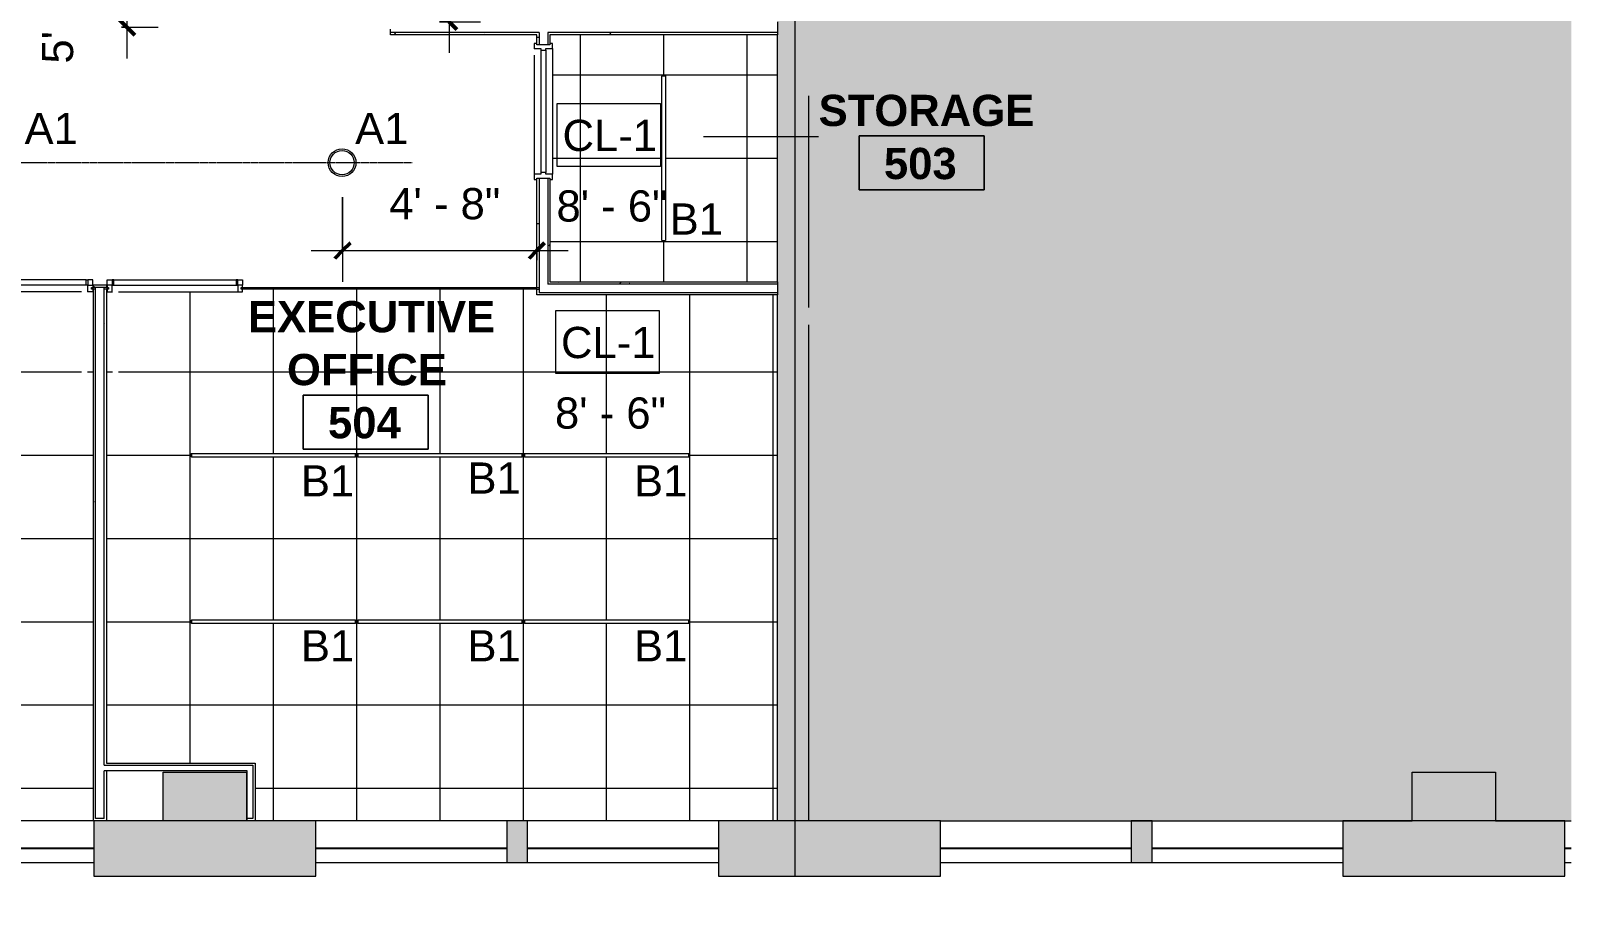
# Model space of a CAD drawing. Header units: inches. Extents: x -60 to 1865, y -31 to 1094.
# Drawn here: x 1420.8 to 1864.8, y 0 to 255.2 of the extents above; entities that cross this region are included whole.
import ezdxf

# ---------------------------------------------------------------- set-up
doc = ezdxf.new("R2010")
doc.units = ezdxf.units.IN
doc.header["$MEASUREMENT"] = 0
doc.linetypes.add('Center 1_16_', pattern=[0.15625, 0.0625, -0.03125, 0.03125, -0.03125])
for name, color, linetype, lineweight in [('_DEMISING WALLS', 7, 'Continuous', 9), ('A-ANNO-DIMS', 211, 'Continuous', 9), ('A-ANNO-DIMS-96', 211, 'Continuous', 9), ('A-AREA-IDEN', 2, 'Continuous', 9), ('A-CLNG', 13, 'Continuous', 13), ('A-CLNG-IDEN', 151, 'Continuous', 9), ('A-CLNG-PATT', 13, 'Continuous', 13), ('A-DETL', 90, 'Continuous', 9), ('A-DETL-GENF', 92, 'Continuous', 9), ('A-DOOR', 31, 'Continuous', 13), ('A-WALL', 113, 'Continuous', 13), ('A-WALL-PATT', 111, 'Continuous', 13), ('E-LITE-EQPM', 33, 'Continuous', 9), ('E-LITE-EQPM-IDEN', 33, 'Continuous', 9), ('I-WALL', 2, 'Continuous', 13), ('S-COLS', 52, 'Continuous', 13), ('Victor Bldg - 5th Floor_LINK_dwg', 8, 'Continuous', 9), ('WINDOWS', 7, 'Continuous', 9), ('WINDOWS SILL', 7, 'Continuous', 9)]:
    doc.layers.add(name, color=color, linetype=linetype, lineweight=lineweight)
doc.styles.add('Arial', font='arial.ttf', dxfattribs={"height": 9})
doc.styles.add('Swis721 Lt BT', font='swissl.ttf', dxfattribs={"height": 9})
doc.styles.add('Swis721 Lt BT_B', font='', dxfattribs={"height": 9})
doc.styles.get('Swis721 Lt BT_B').set_extended_font_data('Swis721 Lt BT', bold=True)
doc.dimstyles.new('OTJ_-_3_32__Linear__1_2__Tolerance_1', dxfattribs={"dimscale": 12, "dimtxt": 9.497835, "dimasz": 0.375, "dimexe": 0.75, "dimexo": 0.5, "dimgap": 0.5, "dimtad": 1, "dimdec": 1, "dimrnd": 0.5, "dimzin": 3, "dimdsep": 46, "dimlunit": 4, "dimtxsty": 'Swis721 Lt BT', "dimblk1": 'OBLIQUE', "dimblk2": 'OBLIQUE', "dimsah": 1, "dimcen": 0.09, "dimdle": 0.75, "dimazin": 0, "dimtfac": 1, "dimtdec": 4, "dimtix": 1, "dimtmove": 1, "dimatfit": 3, "dimfxl": 1, "dimtvp": 1, "dimfrac": 2, "dimtolj": 1, "dimtzin": 0, "dimarcsym": 2})
doc.dimstyles.new('OTJ_-_3_32__Linear__1_2__Tolerance_2', dxfattribs={"dimscale": 12, "dimtxt": 9.497835, "dimasz": 0.375, "dimexe": 0.75, "dimexo": 0.5, "dimgap": 0.5, "dimtad": 1, "dimdec": 1, "dimrnd": 0.5, "dimzin": 3, "dimdsep": 46, "dimlunit": 4, "dimtxsty": 'Swis721 Lt BT', "dimblk1": 'OBLIQUE', "dimblk2": 'OBLIQUE', "dimsah": 1, "dimcen": 0.09, "dimdle": 0.75, "dimazin": 0, "dimtfac": 1, "dimtdec": 4, "dimtix": 1, "dimtmove": 2, "dimatfit": 3, "dimfxl": 1, "dimtvp": 1, "dimfrac": 2, "dimtolj": 1, "dimtzin": 0, "dimarcsym": 2})
doc.dimstyles.new('OTJ_-_3_32__Linear__1_8__Tolerance', dxfattribs={"dimscale": 12, "dimtxt": 9.497835, "dimasz": 0.375, "dimexe": 0.75, "dimexo": 0.5, "dimgap": 0.5, "dimtad": 1, "dimdec": 3, "dimrnd": 0.125, "dimzin": 3, "dimdsep": 46, "dimlunit": 4, "dimtxsty": 'Swis721 Lt BT', "dimblk1": 'OBLIQUE', "dimblk2": 'OBLIQUE', "dimsah": 1, "dimcen": 0.09, "dimdle": 0.75, "dimazin": 0, "dimtfac": 1, "dimtdec": 4, "dimtix": 1, "dimtmove": 0, "dimatfit": 3, "dimfxl": 1, "dimtvp": 1, "dimtfill": 1, "dimfrac": 2, "dimtolj": 1, "dimtzin": 0, "dimarcsym": 2})
pattern_1 = [(0, (0, 0), (30.72, 7.68), [1.267, -21.773, 1.267, -21.773, -122.88]), (0, (0, 0), (30.72, 7.68), [-46.08, 1.267, -44.813, 1.267, -21.773, -53.76]), (0, (0, 0), (30.72, 7.68), [-115.2, 1.267, -14.093, 1.267, -37.133]), (120, (11.52, 3.84), (-22.011075, 22.7643), [1.267, -21.773, 1.267, -21.773, -122.88]), (120, (11.52, 3.84), (-22.011075, 22.7643), [-46.08, 1.267, -44.813, 1.267, -21.773, -53.76]), (120, (11.52, 3.84), (-22.011075, 22.7643), [-115.2, 1.267, -14.093, 1.267, -37.133]), (240, (15.36, 19.2), (-8.708925, -30.4443), [1.267, -21.773, 1.267, -21.773, -122.88]), (240, (15.36, 19.2), (-8.708925, -30.4443), [-46.08, 1.267, -44.813, 1.267, -21.773, -53.76]), (240, (15.36, 19.2), (-8.708925, -30.4443), [-115.2, 1.267, -14.093, 1.267, -37.133])]

# ---------------------------------------------------------------- blocks, each defined once
blk = doc.blocks.new('Concrete-Rectangular-Column - 24_ X 24_-V3-REFLECTED CEILING PLAN')
at = {"layer": 'S-COLS', "lineweight": 9}
blk.add_hatch(color=7, dxfattribs=at).paths.add_polyline_path([(12, -2), (12, 12), (-12, 12), (-12, -2)], flags=0)
at = {"layer": 'S-COLS', "color": 8, "lineweight": 20}
for p, q in [((-12, 12), (12, 12)), ((-12, -2), (-12, 12)), ((12, 12), (12, -2))]:
    blk.add_line(p, q, dxfattribs=at)
blk = doc.blocks.new('L-PENDANT_FOCAL POINT 3_5 CYLINDER - L-PENDANT_FOCAL POINT 3_5 CYLINDER-7826649-REFLECTED CEILING PLAN')
at = {"layer": 'E-LITE-EQPM'}
for radius in [4, 3.5]:
    blk.add_circle((-0.125, 0), radius, dxfattribs=at)
blk = doc.blocks.new('Victor Bldg - 5th Floor_LINK_dwg-6972324-REFLECTED CEILING PLAN')
at = {"layer": '_DEMISING WALLS'}
for p, q in [((1645, 236.5), (1645, 175.5)), ((1645, 170.5), (1645, 27.5))]:
    blk.add_line(p, q, dxfattribs=at)
at = {"layer": 'WINDOWS'}
for p, q in [((1384, 19.75), (1439, 19.75)), ((1384, 19.5), (1439, 19.5)), ((1503, 19.75), (1558, 19.75)), ((1503, 19.5), (1558, 19.5)), ((1564, 19.75), (1619, 19.75)), ((1564, 19.5), (1619, 19.5)), ((1683, 19.75), (1738, 19.75)), ((1683, 19.5), (1738, 19.5)), ((1744, 19.75), (1799, 19.75)), ((1744, 19.5), (1799, 19.5)), ((1863, 19.75), (1864.79, 19.75)), ((1863, 19.5), (1864.79, 19.5))]:
    blk.add_line(p, q, dxfattribs=at)
at = {"layer": 'WINDOWS SILL'}
for p, q in [((1683, 27.5), (1738, 27.5)), ((1744, 27.5), (1799, 27.5)), ((1863, 27.5), (1864.79, 27.5)), ((1384, 15.5), (1439, 15.5)), ((1503, 15.5), (1558, 15.5)), ((1564, 15.5), (1619, 15.5)), ((1683, 15.5), (1738, 15.5)), ((1744, 15.5), (1799, 15.5)), ((1863, 15.5), (1864.79, 15.5))]:
    blk.add_line(p, q, dxfattribs=at)
blk = doc.blocks.new('Lighting fixture TBLS-HX-4-15-B-U-W - TBLS-HX-4-24-7815314-REFLECTED CEILING PLAN')
at = {"layer": 'E-LITE-EQPM'}
for p, q in [((-0.54, 23.67), (0.54, 23.67)), ((-0.54, 23.67), (-0.54, -23.67)), ((-0.47, 23.75), (0.47, 23.75)), ((-0.47, 23.75), (-0.47, 23.67)), ((0.47, 23.67), (0.47, 23.75)), ((0.54, -23.67), (0.54, 23.67)), ((0.54, -23.67), (-0.54, -23.67)), ((-0.47, -23.67), (-0.47, -23.75)), ((0.47, -23.75), (-0.47, -23.75)), ((0.47, -23.75), (0.47, -23.67))]:
    blk.add_line(p, q, dxfattribs=at)
blk = doc.blocks.new('Lighting fixture TBLS-HX-4-15-B-U-W - TBLS-HX-4-24-V6-REFLECTED CEILING PLAN')
at = {"layer": 'E-LITE-EQPM'}
for p, q in [((-0.54, 23.67), (0.54, 23.67)), ((-0.54, 23.67), (-0.54, -23.67)), ((-0.47, 23.75), (0.47, 23.75)), ((-0.47, 23.75), (-0.47, 23.67)), ((0.47, 23.67), (0.47, 23.75)), ((0.54, -23.67), (0.54, 23.67)), ((0.54, -23.67), (-0.54, -23.67)), ((-0.47, -23.67), (-0.47, -23.75)), ((0.47, -23.75), (-0.47, -23.75)), ((0.47, -23.75), (0.47, -23.71))]:
    blk.add_line(p, q, dxfattribs=at)
blk = doc.blocks.new('Door - Single - Full Lite-8204732-REFLECTED CEILING PLAN')
at = {"layer": 'A-DOOR', "lineweight": 9}
for p, q in [((-15.51, 0.87), (-15.51, 2.33)), ((-15.51, 2.33), (-14.13, 2.33)), ((-14.13, 0.87), (-15.51, 0.87)), ((-15.51, 0.87), (-15.51, 0.16)), ((-14.13, 2.33), (-14.13, 0.87)), ((-13.63, 2.33), (-14.13, 2.33)), ((-14.13, 0.83), (-13.63, 0.83)), ((-14.13, -1.05), (-14.13, 0.83)), ((-13.63, 2.33), (21.62, 2.33)), ((-13.63, 0.83), (-13.63, 2.33)), ((-13.63, 0.83), (21.62, 0.83)), ((21.62, 2.33), (21.62, 0.83)), ((22.12, 2.33), (21.62, 2.33)), ((21.62, 0.83), (22.12, 0.83)), ((22.12, 2.33), (23.49, 2.33)), ((22.12, 0.87), (22.12, 2.33)), ((23.49, 0.87), (22.12, 0.87)), ((22.12, 0.83), (22.12, -1.05)), ((23.49, 2.33), (23.49, 0.87)), ((23.49, 0.16), (23.49, 0.87)), ((-15.51, -0.34), (-15.51, -1.05)), ((-15.51, -1.05), (-14.13, -1.05)), ((-14.13, -1.05), (-14.01, -1.05)), ((-12.26, -1.05), (22.12, -1.05)), ((22.12, -1.05), (23.49, -1.05)), ((23.49, -1.05), (23.49, -0.34))]:
    blk.add_line(p, q, dxfattribs=at)
blk = doc.blocks.new('Door - Single - Full Lite-8204734-REFLECTED CEILING PLAN')
at = {"layer": 'A-DOOR', "lineweight": 9}
for p, q in [((-15.51, 0.34), (-15.51, 1.05)), ((-15.51, 1.05), (-14.13, 1.05)), ((-14.13, 1.05), (-14.01, 1.05)), ((-14.13, 1.05), (-14.13, -0.83)), ((-12.26, 1.05), (22.12, 1.05)), ((22.12, -0.83), (22.12, 1.05)), ((22.12, 1.05), (23.49, 1.05)), ((23.49, 1.05), (23.49, 0.34)), ((-15.51, -0.87), (-15.51, -0.16)), ((-15.51, -0.87), (-15.51, -2.33)), ((-14.13, -0.87), (-15.51, -0.87)), ((-15.51, -2.33), (-14.13, -2.33)), ((-14.13, -0.83), (-13.63, -0.83)), ((-14.13, -2.33), (-14.13, -0.87)), ((-13.63, -2.33), (-14.13, -2.33)), ((-13.63, -0.83), (21.62, -0.83)), ((-13.63, -0.83), (-13.63, -2.33)), ((-13.63, -2.33), (21.62, -2.33)), ((21.62, -2.33), (21.62, -0.83)), ((21.62, -0.83), (22.12, -0.83)), ((22.12, -2.33), (21.62, -2.33)), ((23.49, -0.87), (22.12, -0.87)), ((22.12, -0.87), (22.12, -2.33)), ((22.12, -2.33), (23.49, -2.33)), ((23.49, -0.16), (23.49, -0.87)), ((23.49, -2.33), (23.49, -0.87))]:
    blk.add_line(p, q, dxfattribs=at)
blk = doc.blocks.new('Door - Single - Solid Door - W_ LOUVER-8174452-REFLECTED CEILING PLAN')
at = {"layer": 'A-DOOR', "lineweight": 9}
for p, q in [((-14.13, 2.54), (-15.63, 2.54)), ((-15.63, 2.54), (-15.63, 1.79)), ((-14.13, 2.54), (22.12, 2.54)), ((-14.13, 0.66), (-14.13, 2.54)), ((-13.63, 0.66), (-14.13, 0.66)), ((-13.63, 0.66), (21.62, 0.66)), ((-13.63, -0.84), (-13.63, 0.66)), ((21.62, 0.66), (21.62, -0.84)), ((22.12, 0.66), (21.62, 0.66)), ((22.12, 2.54), (22.12, 0.66)), ((23.62, 2.54), (22.12, 2.54)), ((23.62, 1.79), (23.62, 2.54)), ((-15.63, -1.96), (-15.63, -2.71)), ((-15.63, -2.71), (-14.13, -2.71)), ((-14.13, -0.84), (-13.63, -0.84)), ((-14.13, -2.71), (-14.13, -0.84)), ((-14.13, -2.71), (-14.01, -2.71)), ((-13.63, -0.84), (21.62, -0.84)), ((-12.26, -2.71), (22.12, -2.71)), ((21.62, -0.84), (22.12, -0.84)), ((22.12, -0.84), (22.12, -2.71)), ((22.12, -2.71), (23.62, -2.71)), ((23.62, -2.71), (23.62, -1.96))]:
    blk.add_line(p, q, dxfattribs=at)
blk = doc.blocks.new('Lighting fixture TBLS-HX-4-15-B-U-W - TBLS-HX-4-24-V11-REFLECTED CEILING PLAN')
at = {"layer": 'E-LITE-EQPM'}
for p, q in [((-0.54, 23.67), (0.54, 23.67)), ((-0.54, 23.67), (-0.54, -23.67)), ((-0.47, 23.75), (0.47, 23.75)), ((-0.47, 23.75), (-0.47, 23.67)), ((0.47, 23.67), (0.47, 23.75)), ((0.54, -23.67), (0.54, 23.67)), ((0.54, -23.67), (-0.54, -23.67)), ((-0.47, -23.68), (-0.47, -23.75)), ((0.47, -23.75), (-0.47, -23.75)), ((0.47, -23.75), (0.47, -23.68))]:
    blk.add_line(p, q, dxfattribs=at)
blk = doc.blocks.new('Room Tag - Room Name and Number-3379422-REFLECTED CEILING PLAN')
at = {"layer": 'A-AREA-IDEN'}
for p, q in [((-0.1881, -0.1636), (-0.1881, -0.0018)), ((-0.1881, -0.0018), (0.1869, -0.0018)), ((0.1869, -0.0018), (-0.1881, -0.0018)), ((-0.1881, -0.0018), (-0.1881, -0.1636)), ((0.1869, -0.0018), (0.1869, -0.1636)), ((0.1869, -0.1636), (0.1869, -0.0018)), ((0.1869, -0.1636), (-0.1881, -0.1636)), ((-0.1881, -0.1636), (0.1869, -0.1636))]:
    blk.add_line(p, q, dxfattribs=at)
blk = doc.blocks.new('DIMBLOCK20-REFLECTED CEILING PLAN')
at = {"layer": 'A-ANNO-DIMS-96', "transparency": 16777216}
for p, q in [((1459.69, 316.25), (1439.57, 316.25)), ((1448.57, 316.25), (1448.57, 247.25)), ((1448.57, 316.25), (1459.69, 316.25)), ((1447, 256.25), (1457.57, 256.25)), ((1448.57, 256.25), (1447, 256.25))]:
    blk.add_line(p, q, dxfattribs=at)
at = {"layer": 'A-ANNO-DIMS-96', "lineweight": 50, "transparency": 16777216}
for p, q in [((1448.57, 316.25), (1446.32, 318.5)), ((1448.57, 316.25), (1450.82, 314)), ((1448.57, 256.25), (1446.32, 258.5)), ((1448.57, 256.25), (1450.82, 254))]:
    blk.add_line(p, q, dxfattribs=at)
at = {"layer": 'A-ANNO-DIMS-96', "transparency": 16777216}
blk.add_ellipse((1448.57, 274.9), major_axis=(-20.04, 0), ratio=0.566355, start_param=4.712389, end_param=6.283185, dxfattribs=at)
at = {"layer": 'A-ANNO-DIMS-96', "color": 0, "transparency": 16777216, "insert": (1424.04, 245.8), "char_height": 9, "width": 34.9159, "attachment_point": 1, "rotation": 90, "line_spacing_factor": 1.005062, "style": 'Swis721 Lt BT'}
blk.add_mtext('5\' - 0"', dxfattribs=at)
blk = doc.blocks.new('_Oblique')
at = {"color": 0, "linetype": 'ByBlock', "lineweight": -2}
blk.add_line((-0.5, -0.5), (0.5, 0.5), dxfattribs=at)
blk = doc.blocks.new('DIMBLOCK47-REFLECTED CEILING PLAN')
at = {"layer": 'A-ANNO-DIMS-96', "transparency": 16777216}
for p, q in [((1541.42, 296.87), (1541.42, 248.87)), ((1538.6, 287.87), (1550.42, 287.87)), ((1541.42, 287.87), (1538.6, 287.87)), ((1538.6, 257.87), (1550.42, 257.87)), ((1541.42, 257.87), (1538.6, 257.87))]:
    blk.add_line(p, q, dxfattribs=at)
at = {"layer": 'A-ANNO-DIMS-96', "lineweight": 50, "transparency": 16777216}
for p, q in [((1541.42, 287.87), (1539.17, 290.12)), ((1541.42, 287.87), (1543.67, 285.62)), ((1541.42, 257.87), (1539.17, 260.12)), ((1541.42, 257.87), (1543.67, 255.62))]:
    blk.add_line(p, q, dxfattribs=at)
at = {"layer": 'A-ANNO-DIMS-96', "color": 0, "transparency": 16777216, "insert": (1545.75, 258.33), "char_height": 9, "width": 34.9159, "attachment_point": 1, "rotation": 90, "line_spacing_factor": 1.005062, "style": 'Swis721 Lt BT'}
blk.add_mtext('2\' - 6"', dxfattribs=at)
blk = doc.blocks.new('DIMBLOCK81-REFLECTED CEILING PLAN')
at = {"layer": 'A-ANNO-DIMS-96', "transparency": 16777216}
for p, q in [((1510.69, 207.25), (1510.69, 182.9)), ((1510.69, 191.9), (1510.69, 207.25)), ((1566.69, 189.08), (1566.69, 200.9)), ((1501.69, 191.9), (1575.69, 191.9)), ((1566.69, 191.9), (1566.69, 189.08))]:
    blk.add_line(p, q, dxfattribs=at)
at = {"layer": 'A-ANNO-DIMS-96', "lineweight": 50, "transparency": 16777216}
for p, q in [((1510.69, 191.9), (1508.44, 189.65)), ((1510.69, 191.9), (1512.94, 194.15)), ((1566.69, 191.9), (1564.44, 189.65)), ((1566.69, 191.9), (1568.94, 194.15))]:
    blk.add_line(p, q, dxfattribs=at)
at = {"layer": 'A-ANNO-DIMS-96', "color": 0, "transparency": 16777216, "insert": (1524.14, 209.92), "char_height": 9, "width": 34.9159, "attachment_point": 1, "line_spacing_factor": 1.005062, "style": 'Swis721 Lt BT', "bg_fill": 3, "box_fill_scale": 1.25, "bg_fill_color": 256, "bg_fill_true_color": 13158600, "bg_fill_transparency": 0}
blk.add_mtext('4\' - 8"', dxfattribs=at)

msp = doc.modelspace()

# ---------------------------------------------------------------- hatches: boundary and pattern name
at = {"layer": 'A-CLNG-PATT'}
h = msp.add_hatch(dxfattribs=at)
h.set_pattern_fill('FP_24', color=256, style=0, pattern_type=2)
h.set_pattern_definition([(270, (1603.25, 218.5), (-24, -1e-15), []), (180, (1603.25, 218.5), (3e-15, 24), [])])
h.paths.add_polyline_path([(1636.0625, 182.875), (1636.0426, 254.125), (1570.4375, 254.125), (1570.4375, 251.625), (1571.1875, 251.625), (1571.1875, 212.375), (1570.4375, 212.375), (1570.4375, 182.875), (1633.8049, 182.875)], flags=0)
h.paths.add_polyline_path([(1602.7125, 194.825), (1602.7125, 242.175), (1603.7875, 242.175), (1603.7875, 194.825)], flags=0)
h = msp.add_hatch(dxfattribs=at)
h.set_pattern_fill('FP_17', color=256, style=0, pattern_type=2)
h.set_pattern_definition([(270, (1393.037, 132.875), (-24, -1e-15), []), (180, (1393.037, 132.875), (-3e-15, 24), [])])
h.paths.add_polyline_path([(1378, 27.5), (1438.875, 27.5), (1438.875, 180.75), (1438.6991, 180.75), (1438.6991, 180.0428), (1437.1991, 180.0428), (1437.1991, 144.0428), (1435.4491, 144.0428), (1435.4491, 180.0428), (1399.6991, 180.0428), (1399.6991, 180.75), (1323.1991, 180.75), (1323.1991, 27.5)], flags=0)
h.paths.add_polyline_path([(1374.5585, 84.3375), (1345.3621, 84.3375), (1345.3621, 85.4125), (1417.3621, 85.4125), (1417.3621, 84.3375), (1381.8753, 84.3375)], flags=0)
h.paths.add_polyline_path([(1359.9248, 132.3375), (1345.3621, 132.3375), (1345.3621, 133.4125), (1417.3621, 133.4125), (1417.3621, 132.3375), (1367.2416, 132.3375)], flags=0)
h = msp.add_hatch(dxfattribs=at)
h.set_pattern_fill('FP_18', color=256, style=0, pattern_type=2)
h.set_pattern_definition([(0, (1538.78, 84.875), (0, -24), []), (270, (1538.78, 84.875), (-24, -1e-15), [])])
h.paths.add_polyline_path([(1503, 27.5), (1636.0625, 27.5), (1636.0625, 179.125), (1566.6875, 179.125), (1566.6875, 180.75), (1481.875, 180.75), (1481.875, 180.0428), (1446.125, 180.0428), (1446.125, 144.0428), (1444.375, 144.0428), (1444.375, 180.0428), (1442.875, 180.0428), (1442.875, 180.75), (1442.625, 180.75), (1442.625, 44.125), (1485.5, 44.125), (1485.5, 27.5), (1490.7172, 27.5)], flags=0)
h.paths.add_polyline_path([(1469.6773, 84.3756), (1467.1062, 84.3756), (1467.1062, 85.4506), (1514.4562, 85.4506), (1514.4562, 84.3756), (1472.8687, 84.3756)], flags=0)
h.paths.add_polyline_path([(1515.4074, 84.3756), (1515.1062, 84.3756), (1515.1062, 85.4506), (1562.4562, 85.4506), (1562.4562, 84.3756), (1517.2367, 84.3756)], flags=0)
h.paths.add_polyline_path([(1610.4562, 84.3756), (1563.1062, 84.3756), (1563.1062, 85.4506), (1610.4562, 85.4506)], flags=0)
h.paths.add_polyline_path([(1469.6773, 132.3375), (1467.1062, 132.3375), (1467.1062, 133.4125), (1514.4562, 133.4125), (1514.4562, 132.3375), (1476.9941, 132.3375)], flags=0)
h.paths.add_polyline_path([(1515.1062, 132.3375), (1515.1062, 133.4125), (1562.4562, 133.4125), (1562.4562, 132.3375), (1517.2367, 132.3375)], flags=0)
h.paths.add_polyline_path([(1610.4562, 132.3375), (1563.1062, 132.3375), (1563.1062, 133.4125), (1610.4562, 133.4125)], flags=0)
at = {"layer": 'A-DETL-GENF'}
h = msp.add_hatch(color=9, dxfattribs=at)
h.paths.add_polyline_path([(1799, 27.5), (1819, 27.5), (1819, 41.5), (1843, 41.5), (1843, 27.5), (1864.7863, 27.5), (1864.7863, 748), (1859, 748), (1859, 714.25), (1802, 714.25), (1802, 677.4259), (1813, 677.4259), (1813, 653.4259), (1802, 653.4259), (1802, 411.9259), (1641.0625, 411.9259), (1641.0625, 27.5), (1744, 27.5)], flags=0)
h.paths.add_polyline_path([(1802, 293.5), (1789, 293.5), (1789, 317.5), (1813, 317.5), (1813, 293.5), (1807.4349, 293.5)], flags=0)
h.paths.add_polyline_path([(50.2115, 1017), (493.1351, 1017), (493.1351, 1037.5), (517.1351, 1037.5), (517.1351, 1017), (765, 1017), (765, 1093.7899), (30, 1093.7899), (30, 1064.5), (34.125, 1064.5), (34.125, 1017)], flags=0)
h = msp.add_hatch(color=7, dxfattribs=at)
h.paths.add_polyline_path([(479.5, 0), (512.25, 0), (512.25, 23.125), (510.25, 23.125), (510.25, 26.125), (479.25, 26.125), (479.25, 23.125), (411, 23.125), (411, 4), (418, 4), (418, 0), (479.25, 0)], flags=0)
h.paths.add_polyline_path([(150.842, 0), (200, 0), (200, 4), (211.125, 4), (211.125, 23.125), (135, 23.125), (135, 4), (142, 4), (142, 0)], flags=0)
h.paths.add_polyline_path([(338, 0), (338, 4), (349.125, 4), (349.125, 23.125), (273, 23.125), (273, 4), (280, 4), (280, 0)], flags=0)
h.paths.add_polyline_path([(596.25, 0), (650.5, 0), (650.5, 23.125), (648.25, 23.125), (648.25, 33.125), (614, 33.125), (614, 23.125), (596.25, 23.125), (596.25, 19)], flags=0)
h.paths.add_polyline_path([(780.875, 0), (788.75, 0), (788.75, 23.125), (780.875, 23.125), (780.875, 56), (751.25, 56), (751.25, 23.125), (734.5, 23.125), (734.5, 0), (778.25, 0)], flags=0)
h.paths.add_polyline_path([(1045.3009, 0), (1049, 0), (1049, 14.5), (1079, 14.5), (1079, 11.5), (1143, 11.5), (1143, 27.5), (1093, 27.5), (1093, 32.5851), (1032.0615, 32.5851), (1032.0615, 41.5851), (1011.0615, 41.5851), (1011.0615, 0), (1032.0615, 0)], flags=0)
h.paths.add_polyline_path([(915.125, 0), (927.0615, 0), (927.0615, 22.8351), (913.5, 22.8351), (913.5, 33.125), (884.25, 33.125), (884.25, 23.125), (874.75, 23.125), (874.75, 19), (872.75, 19), (872.75, 0), (913.5, 0)], flags=0)
h.paths.add_polyline_path([(62, 0), (62, 4), (69, 4), (69, 23.125), (22.125, 23.125), (22.125, 74.5), (4, 74.5), (4, 66), (0, 66), (0, 0), (34.125, 0)], flags=0)
h.paths.add_polyline_path([(1439, 11.5), (1503, 11.5), (1503, 27.5), (1439, 27.5)], flags=0)
h.paths.add_polyline_path([(1319.4491, 11.5), (1323.0741, 11.5), (1323.0741, 27.5), (1259, 27.5), (1259, 11.5), (1303.4491, 11.5)], flags=0)
h.paths.add_polyline_path([(1819, 11.5), (1863, 11.5), (1863, 27.5), (1799, 27.5), (1799, 11.5)], flags=0)
h.paths.add_polyline_path([(1630.6476, 11.5), (1683, 11.5), (1683, 27.5), (1619, 27.5), (1619, 11.5)], flags=0)
h.paths.add_polyline_path([(1564, 15.5), (1564, 27.5), (1558, 27.5), (1558, 15.5)], flags=0)
h.paths.add_polyline_path([(1202.875, 15.5), (1204, 15.5), (1204, 27.5), (1198, 27.5), (1198, 15.5), (1202.25, 15.5)], flags=0)
h.paths.add_polyline_path([(1378, 15.5), (1384, 15.5), (1384, 27.5), (1378, 27.5)], flags=0)
h.paths.add_polyline_path([(1744, 15.5), (1744, 27.5), (1738, 27.5), (1738, 15.5)], flags=0)
h.paths.add_polyline_path([(4, 123.5), (22.125, 123.5), (22.125, 170.375), (34.125, 170.375), (34.125, 224.5), (12, 224.5), (12, 212.5), (0, 212.5), (0, 132), (4, 132), (4, 130.3507)], flags=0)
h.paths.add_polyline_path([(34.125, 310.5), (34.125, 392.5), (12, 392.5), (12, 380.5), (3.5, 380.5), (3.5, 322.5), (12, 322.5), (12, 310.5), (30.125, 310.5)], flags=0)
h.paths.add_polyline_path([(30.125, 478.5), (34.125, 478.5), (34.125, 560.5), (12, 560.5), (12, 548.5), (3.5, 548.5), (3.5, 490.5), (12, 490.5), (12, 478.5)], flags=0)
h.paths.add_polyline_path([(34.125, 646.5), (34.125, 728.5), (12, 728.5), (12, 716.5), (3.5, 716.5), (3.5, 658.5), (12, 658.5), (12, 646.5), (30.125, 646.5)], flags=0)
h.paths.add_polyline_path([(34.125, 814.5), (34.125, 896.5), (12, 896.5), (12, 884.5), (3.5, 884.5), (3.5, 826.5), (12, 826.5), (12, 814.5), (30.125, 814.5)], flags=0)
h.paths.add_polyline_path([(20.9442, 982.5), (34.125, 982.5), (34.125, 1064.5), (12, 1064.5), (12, 1052.5), (3.5, 1052.5), (3.5, 994.5), (12, 994.5), (12, 982.5)], flags=0)
at = {"layer": 'A-WALL-PATT', "lineweight": 9}
msp.add_hatch(color=7, dxfattribs=at).paths.add_polyline_path([(1636.0625, 27.5), (1641.0625, 27.5), (1641.0625, 411.9259), (1636.0625, 411.9259), (1636.0625, 44.125)], flags=0)
h = msp.add_hatch(dxfattribs=at)
h.set_pattern_fill('FP_1', color=256, style=0, pattern_type=2)
h.set_pattern_definition(pattern_1)
h.paths.add_polyline_path([(1524.5, 254.125), (1567.3125, 254.125), (1567.3125, 254.75), (1524.5, 254.75)], flags=0)
h.paths.add_polyline_path([(1636.0625, 254.125), (1636.0625, 254.75), (1569.8125, 254.75), (1569.8125, 254.125), (1636.0426, 254.125)], flags=0)
h = msp.add_hatch(dxfattribs=at)
h.set_pattern_fill('FP_1', color=256, style=0, pattern_type=2)
h.set_pattern_definition(pattern_1)
h.paths.add_polyline_path([(1566.6875, 179.125), (1567.3125, 179.125), (1567.3125, 180.75), (1566.6875, 180.75), (1566.6875, 179.75)], flags=0)
h.paths.add_polyline_path([(1566.6875, 181.25), (1567.3125, 181.25), (1567.3125, 212.75), (1566.6875, 212.75), (1566.6875, 182.25)], flags=0)
h.paths.add_polyline_path([(1567.3125, 251.25), (1567.3125, 254.125), (1566.6875, 254.125), (1566.6875, 251.25)], flags=0)
h = msp.add_hatch(dxfattribs=at)
h.set_pattern_fill('FP_1', color=256, style=0, pattern_type=2)
h.set_pattern_definition(pattern_1)
h.paths.add_polyline_path([(1569.8125, 182.25), (1570.4375, 182.25), (1570.4375, 212.75), (1569.8125, 212.75), (1569.8125, 182.875)], flags=0)
h.paths.add_polyline_path([(1570.4375, 251.25), (1570.4375, 254.125), (1569.8125, 254.119), (1569.8125, 251.25)], flags=0)
h = msp.add_hatch(dxfattribs=at)
h.set_pattern_fill('FP_1', color=256, style=0, pattern_type=2)
h.set_pattern_definition(pattern_1)
h.paths.add_polyline_path([(1616.014, 182.25), (1636.0625, 182.25), (1636.0625, 182.875), (1570.4375, 182.875), (1570.4375, 182.25), (1601.3803, 182.25)], flags=0)
h = msp.add_hatch(dxfattribs=at)
h.set_pattern_fill('FP_1', color=256, style=0, pattern_type=2)
h.set_pattern_definition(pattern_1)
h.paths.add_polyline_path([(1439.3984, 27.5), (1439.5, 27.5), (1439.5, 180.75), (1438.875, 180.75), (1438.875, 27.5), (1439, 27.5)], flags=0)
h.paths.add_polyline_path([(1438.875, 181.25), (1439.5, 181.25), (1439.5, 182), (1438.875, 181.9636), (1438.875, 181.375)], flags=0)
h = msp.add_hatch(dxfattribs=at)
h.set_pattern_fill('FP_1', color=256, style=0, pattern_type=2)
h.set_pattern_definition(pattern_1)
h.paths.add_polyline_path([(1442.625, 27.5), (1442.625, 41.875), (1442, 41.875), (1442, 28.125), (1439.5, 28.125), (1439.5026, 27.5), (1442, 27.5)], flags=0)
h.paths.add_polyline_path([(1442, 43.5), (1442.625, 43.5), (1442.625, 180.75), (1442, 180.75), (1442, 44.125)], flags=0)
h.paths.add_polyline_path([(1442.625, 181.25), (1442.625, 182), (1439.5, 181.9636), (1439.5, 181.375), (1442, 181.375), (1442, 181.25)], flags=0)

# ---------------------------------------------------------------- linework, layer by layer
at = {"layer": 'A-AREA-IDEN'}
msp.add_line((1614.7173, 224.7325), (1647.8917, 224.7325), dxfattribs=at)
at = {"layer": 'A-CLNG'}
for p, q in [((1438.875, 27.5), (1384, 27.5)), ((1558, 27.5), (1503, 27.5)), ((1619, 27.5), (1564, 27.5))]:
    msp.add_line(p, q, dxfattribs=at)
at = {"layer": 'A-CLNG-IDEN', "flags": 128}
for points in [[(1572.5847, 234.3356), (1602.3438, 234.3356), (1602.3438, 216.1041), (1572.5847, 216.1041)], [(1572.1417, 174.6394), (1601.9008, 174.6394), (1601.9008, 156.4079), (1572.1417, 156.4079)]]:
    msp.add_lwpolyline(points, close=True, dxfattribs=at)
at = {"layer": 'A-DETL'}
for p, q in [((1641.0625, 411.9259), (1641.0625, 11.5)), ((1819, 27.5), (1819, 41.5)), ((1819, 41.5), (1843, 41.5)), ((1843, 41.5), (1843, 27.5)), ((1503, 27.5), (1439, 27.5)), ((1439, 27.5), (1439, 11.5)), ((1503, 11.5), (1503, 27.5)), ((1564, 27.5), (1558, 27.5)), ((1558, 27.5), (1558, 15.5)), ((1564, 15.5), (1564, 27.5)), ((1683, 27.5), (1619, 27.5)), ((1619, 27.5), (1619, 11.5)), ((1683, 11.5), (1683, 27.5)), ((1683, 11.5), (1683, 27.5)), ((1683, 27.5), (1799, 27.5)), ((1744, 27.5), (1738, 27.5)), ((1738, 27.5), (1738, 15.5)), ((1744, 15.5), (1744, 27.5)), ((1863, 27.5), (1799, 27.5)), ((1799, 27.5), (1799, 11.5)), ((1799, 27.5), (1819, 27.5)), ((1843, 27.5), (1864.7863, 27.5)), ((1863, 11.5), (1863, 27.5)), ((1558, 15.5), (1564, 15.5)), ((1738, 15.5), (1744, 15.5)), ((1439, 11.5), (1503, 11.5)), ((1619, 11.5), (1683, 11.5)), ((1641.0625, 11.5), (1683, 11.5)), ((1799, 11.5), (1863, 11.5))]:
    msp.add_line(p, q, dxfattribs=at)
at = {"layer": 'A-DETL', "linetype": 'Center 1_16_', "lineweight": 13}
msp.add_line((915.8125, 217.2499), (1530.8125, 217.2499), dxfattribs=at)
at = {"layer": 'A-WALL'}
for p, q in [((1636.0625, 257.875), (1636.0625, 254.125)), ((1567.3125, 254.75), (1524.5, 254.75)), ((1567.3125, 254.75), (1567.3125, 251.25)), ((1636.0625, 254.75), (1569.8125, 254.75)), ((1569.8125, 254.75), (1569.8125, 251.25)), ((1567.3125, 212.75), (1567.3125, 179.75)), ((1569.8125, 212.75), (1569.8125, 182.25)), ((1636.0625, 182.25), (1569.8125, 182.25)), ((1636.0625, 182.875), (1636.0625, 179.125)), ((1439.5, 181.25), (1438.875, 181.25)), ((1439.5, 180.75), (1438.875, 180.75)), ((1439.5, 181.375), (1442, 181.375)), ((1439.5, 28.125), (1439.5, 181.375)), ((1442, 43.5), (1442, 181.375)), ((1442.625, 181.25), (1442, 181.25)), ((1442.625, 180.75), (1442, 180.75)), ((1566.6875, 181.25), (1567.3125, 181.25)), ((1566.6875, 180.75), (1567.3125, 180.75)), ((1636.0625, 179.75), (1567.3125, 179.75)), ((1442, 43.5), (1484.875, 43.5)), ((1442, 28.125), (1442, 41.875)), ((1442.625, 41.875), (1442, 41.875)), ((1484.875, 43.5), (1484.875, 28.125)), ((1442, 28.125), (1439.5, 28.125)), ((1484.875, 28.125), (1483.25, 28.125))]:
    msp.add_line(p, q, dxfattribs=at)
at = {"layer": 'I-WALL', "color": 8, "lineweight": 20}
for p, q in [((1641.0625, 411.9259), (1641.0625, 27.5)), ((1636.0625, 182.875), (1636.0625, 254.125)), ((1636.0625, 27.5), (1636.0625, 179.125))]:
    msp.add_line(p, q, dxfattribs=at)
at = {"layer": 'I-WALL'}
for p, q in [((1524.5, 254.125), (1524.5, 255.75)), ((1566.6875, 254.125), (1524.5, 254.125)), ((1566.6875, 251.25), (1566.6875, 254.125)), ((1636.0625, 254.125), (1570.4375, 254.125)), ((1570.4375, 254.125), (1570.4375, 251.25)), ((1570.4375, 251.25), (1566.6875, 251.25)), ((1566.6875, 181.25), (1566.6875, 212.75)), ((1566.6875, 212.75), (1570.4375, 212.75)), ((1570.4375, 212.75), (1570.4375, 182.875)), ((1570.4375, 182.875), (1636.0625, 182.875)), ((1438.3241, 180.75), (1438.3241, 181.25)), ((1438.3241, 181.25), (1438.875, 181.25)), ((1438.875, 180.75), (1438.3241, 180.75)), ((1438.875, 181.25), (1438.875, 182)), ((1438.875, 182), (1442.625, 182)), ((1438.875, 27.5), (1438.875, 180.75)), ((1442.625, 182), (1442.625, 181.25)), ((1442.625, 181.25), (1443.25, 181.25)), ((1442.625, 180.75), (1442.625, 44.125)), ((1443.25, 180.75), (1442.625, 180.75)), ((1443.25, 181.25), (1443.25, 180.75)), ((1481.5, 180.75), (1481.5, 181.25)), ((1481.5, 181.25), (1566.6875, 181.25)), ((1566.6875, 180.75), (1481.5, 180.75)), ((1566.6875, 179.125), (1566.6875, 180.75)), ((1636.0625, 179.125), (1566.6875, 179.125)), ((1442.625, 44.125), (1485.5, 44.125)), ((1442.625, 41.875), (1442.625, 27.5)), ((1483.25, 41.875), (1442.625, 41.875)), ((1483.25, 27.5), (1483.25, 41.875)), ((1485.5, 44.125), (1485.5, 27.5)), ((1439, 27.5), (1438.875, 27.5))]:
    msp.add_line(p, q, dxfattribs=at)

# ---------------------------------------------------------------- block references
at = {"layer": 'A-AREA-IDEN', "xscale": 95.99999999999994, "yscale": 95.99999999999994, "zscale": 95.99999999999994}
for p in [(1677.6259, 225.1197), (1517.4177, 150.3911)]:
    msp.add_blockref('Room Tag - Room Name and Number-3379422-REFLECTED CEILING PLAN', p, dxfattribs=at)
at = {"layer": 'A-DOOR'}
for name, p, rotation in [('Door - Single - Solid Door - W_ LOUVER-8174452-REFLECTED CEILING PLAN', (1568.6513, 235.9941), 270), ('Door - Single - Full Lite-8204734-REFLECTED CEILING PLAN', (1423.1933, 181.0888), 180)]:
    msp.add_blockref(name, p, dxfattribs=dict(at, rotation=rotation))
msp.add_blockref('Door - Single - Full Lite-8204732-REFLECTED CEILING PLAN', (1458.3809, 181.0888), dxfattribs=at)
at = {"layer": 'E-LITE-EQPM', "extrusion": (0, 0, -1)}
for name, p, rotation in [('Lighting fixture TBLS-HX-4-15-B-U-W - TBLS-HX-4-24-V11-REFLECTED CEILING PLAN', (-1603.25, 218.5), 180), ('Lighting fixture TBLS-HX-4-15-B-U-W - TBLS-HX-4-24-7815314-REFLECTED CEILING PLAN', (-1490.7812, 132.875), 269.9999999999999), ('Lighting fixture TBLS-HX-4-15-B-U-W - TBLS-HX-4-24-7815314-REFLECTED CEILING PLAN', (-1538.7812, 132.875), 269.9999999999999), ('Lighting fixture TBLS-HX-4-15-B-U-W - TBLS-HX-4-24-7815314-REFLECTED CEILING PLAN', (-1586.7812, 132.875), 269.9999999999999), ('Lighting fixture TBLS-HX-4-15-B-U-W - TBLS-HX-4-24-V6-REFLECTED CEILING PLAN', (-1490.7812, 84.9131), 269.9999999999999), ('Lighting fixture TBLS-HX-4-15-B-U-W - TBLS-HX-4-24-7815314-REFLECTED CEILING PLAN', (-1538.7812, 84.9131), 269.9999999999999), ('Lighting fixture TBLS-HX-4-15-B-U-W - TBLS-HX-4-24-7815314-REFLECTED CEILING PLAN', (-1586.7812, 84.9131), 269.9999999999999)]:
    msp.add_blockref(name, p, dxfattribs=dict(at, rotation=rotation))
at = {"layer": 'E-LITE-EQPM'}
msp.add_blockref('L-PENDANT_FOCAL POINT 3_5 CYLINDER - L-PENDANT_FOCAL POINT 3_5 CYLINDER-7826649-REFLECTED CEILING PLAN', (1510.6875, 217.2499), dxfattribs=at)
at = {"layer": 'S-COLS', "lineweight": 9}
for p in [(1471, 29.5), (1831, 29.5)]:
    msp.add_blockref('Concrete-Rectangular-Column - 24_ X 24_-V3-REFLECTED CEILING PLAN', p, dxfattribs=at)
at = {"layer": 'Victor Bldg - 5th Floor_LINK_dwg', "color": 7}
msp.add_blockref('Victor Bldg - 5th Floor_LINK_dwg-6972324-REFLECTED CEILING PLAN', (0, 0), dxfattribs=at)

# ---------------------------------------------------------------- texts
at = {"layer": 'A-AREA-IDEN', "char_height": 9, "attachment_point": 1, "style": 'Swis721 Lt BT_B'}
for s, insert, width in [('STORAGE', (1647.8917, 236.7983), 71.811), ('503', (1666.7112, 221.4986), 25.452), ('EXECUTIVE', (1483.4315, 177.339), 82.113), ('OFFICE', (1494.6815, 162.089), 54.843), ('504', (1506.503, 146.77), 25.452)]:
    msp.add_mtext(s, dxfattribs=dict(at, insert=insert, width=width))
at = {"layer": 'A-CLNG-IDEN', "char_height": 9, "attachment_point": 1, "style": 'Swis721 Lt BT'}
for s, insert, width in [('CL-1', (1574.0847, 229.5856), 32.118), ('8\' - 6"', (1572.3461, 209.2564), 36.36), ('CL-1', (1573.6417, 169.8894), 32.118), ('8\' - 6"', (1571.9031, 149.5603), 36.36)]:
    msp.add_mtext(s, dxfattribs=dict(at, insert=insert, width=width))
at = {"layer": 'E-LITE-EQPM-IDEN', "char_height": 9, "width": 18.786, "attachment_point": 1, "style": 'Arial'}
for s, insert in [('A1', (1419.0454, 231.5856)), ('A1', (1514.3062, 231.5856)), ('B1', (1604.9504, 205.4857)), ('B1', (1498.6891, 129.9948)), ('B1', (1546.6891, 130.8085)), ('B1', (1594.6891, 129.9948)), ('B1', (1498.6891, 82.4598)), ('B1', (1546.6891, 82.4598)), ('B1', (1594.6891, 82.4598))]:
    msp.add_mtext(s, dxfattribs=dict(at, insert=insert))

# ---------------------------------------------------------------- dimensions: what is measured, and where the dimension line sits
at = {"layer": 'A-ANNO-DIMS'}
for base, p1, p2, dimstyle, override, picture, middle in [((1448.5652, 256.25), (1465.6875, 316.25), (1453, 256.25), 'OTJ_-_3_32__Linear__1_2__Tolerance_1', {"dimpost": '<>', "dimfxl": 61.326769}, 'DIMBLOCK20-REFLECTED CEILING PLAN', (1430.043, 263.2588)), ((1541.4199, 257.875), (1544.6018, 287.875), (1544.6018, 257.875), 'OTJ_-_3_32__Linear__1_2__Tolerance_2', {"dimpost": '<>', "dimfxl": 30}, 'DIMBLOCK47-REFLECTED CEILING PLAN', (1551.7503, 275.7847))]:
    dim = msp.add_linear_dim(base=base, p1=p1, p2=p2, angle=90, dimstyle=dimstyle, override=override, dxfattribs=at)
    dim.commit()
    dim.dimension.update_dxf_attribs({"geometry": picture, "text_midpoint": middle, "dimtype": 128, "text_rotation": 90})

# ---------------------------------------------------------------- next in the draw order: dimensions: what is measured, and where the dimension line sits
dim = msp.add_linear_dim(base=(1566.6875, 191.9024), p1=(1510.6875, 213.2499), p2=(1566.6875, 195.0844), dimstyle='OTJ_-_3_32__Linear__1_8__Tolerance', override={"dimpost": '<>', "dimfxl": 58.872629}, dxfattribs=at)
dim.commit()
dim.dimension.update_dxf_attribs({"geometry": 'DIMBLOCK81-REFLECTED CEILING PLAN', "text_midpoint": (1538.6875, 202.5276)})

doc.saveas('drawing.dxf')
